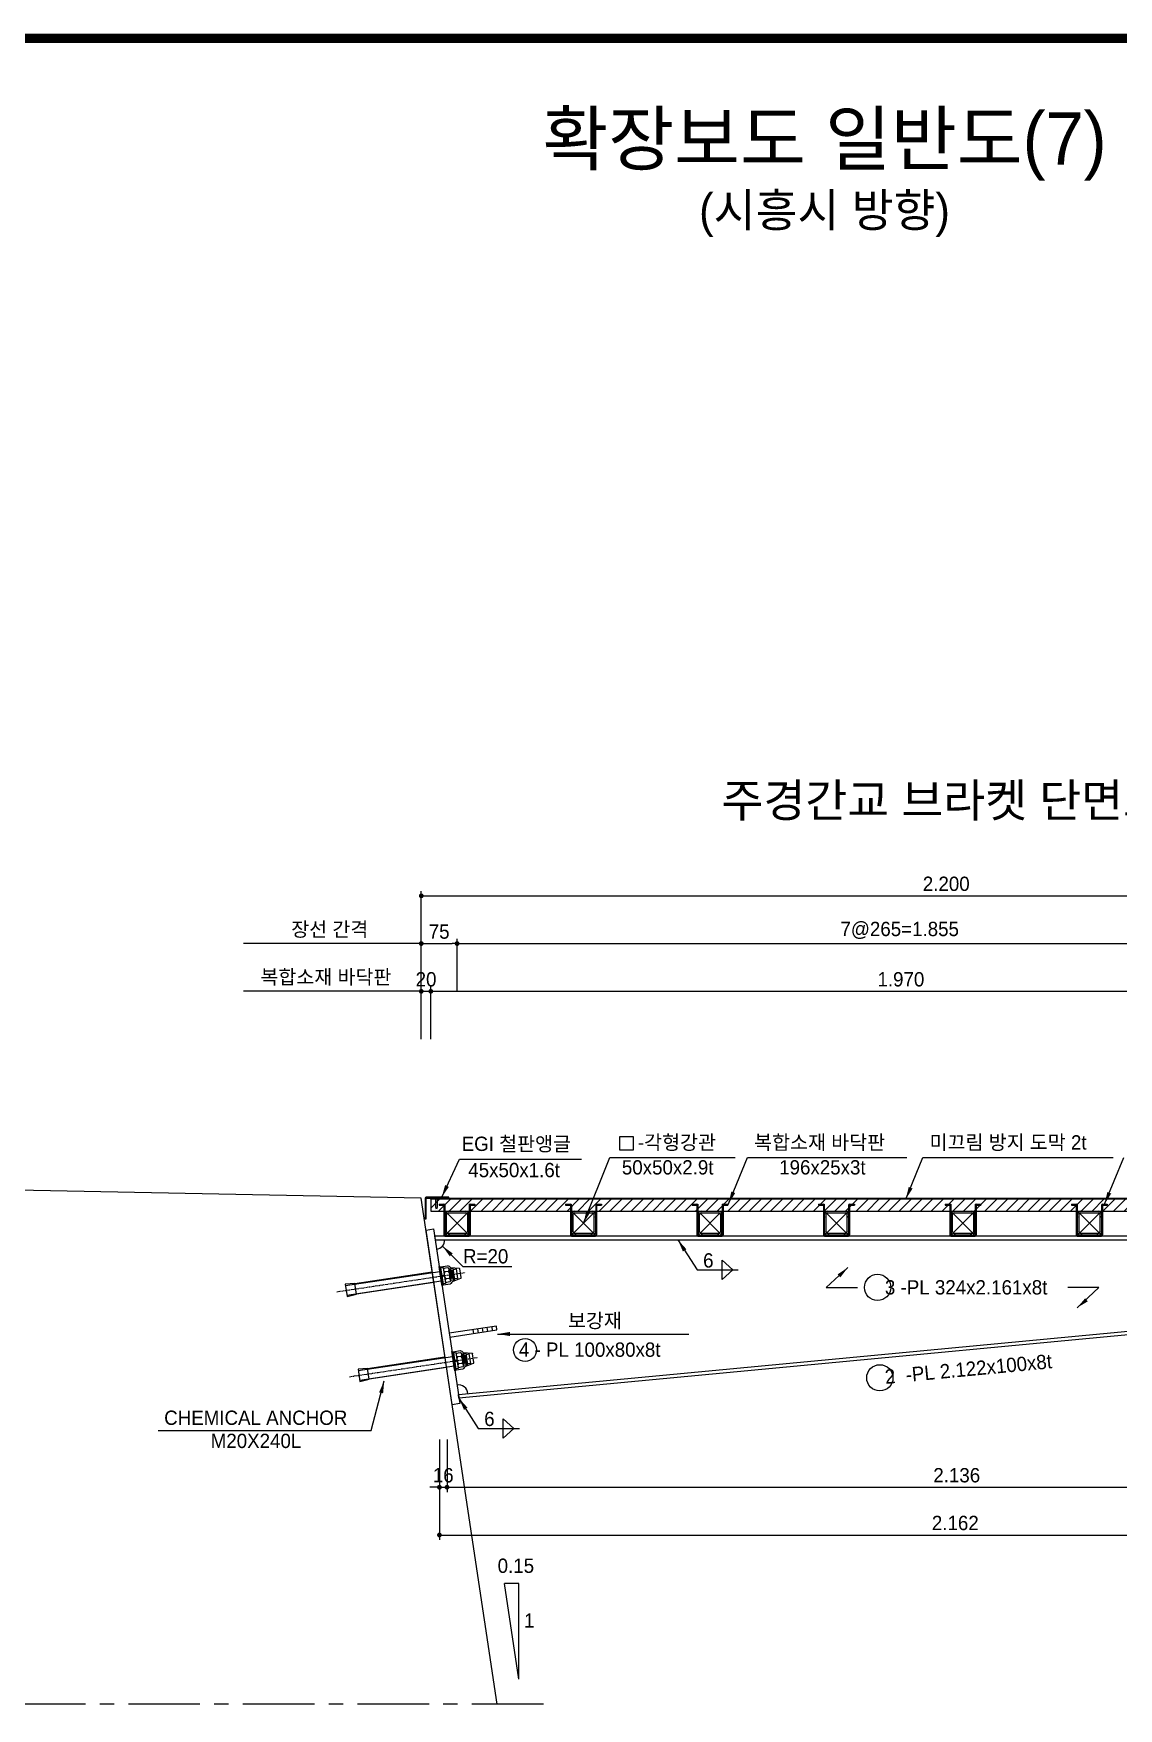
# Model space of a CAD drawing. Header units: millimetres. Extents: x 173610 to 224070, y -281283 to -269403.
# Drawn here: x 193002 to 195276, y -279042 to -275533 of the extents above; entities that cross this region are included whole.
import ezdxf
from ezdxf.enums import TextEntityAlignment as Align

# ---------------------------------------------------------------- set-up
doc = ezdxf.new("R2010")
doc.units = ezdxf.units.MM
doc.linetypes.add('CENTER', pattern=[50.8, 31.75, -6.35, 6.35, -6.35])
doc.linetypes.add('CENTERX2', pattern=[4, 2.5, -0.5, 0.5, -0.5])
for name, color, linetype in [('1', 1, 'Continuous'), ('a3', 7, 'Continuous'), ('CEN01', 1, 'CENTER'), ('Center 01', 1, 'CENTER'), ("con'c", 3, 'Continuous'), ('CS-DIML', 1, 'Continuous'), ('CX-BORD', 3, 'Continuous'), ('CX-BORD-LIN1', 4, 'Continuous'), ('CX-BORD-TEX1', 7, 'Continuous'), ('CX-BORD-TEX2', 6, 'Continuous'), ('CX-BORD-TEX3', 4, 'Continuous'), ('CZ-TEX1', 6, 'Continuous'), ('DIM01', 1, 'Continuous'), ('DIMENSION', 1, 'Continuous'), ('DIML', 1, 'Continuous'), ('LD', 1, 'Continuous'), ('TEXT02', 6, 'Continuous'), ('THIN', 3, 'Continuous'), ('난간기초', 4, 'Continuous'), ('합성목재', 52, 'Continuous')]:
    doc.layers.add(name, color=color, linetype=linetype)
doc.styles.add('MLTMHTXT', font='Dotum_1.TTF')
doc.styles.add('TB_BTXT', font='H2GTRE_1.TTF')
doc.styles.add('TB_TEXT', font='')
doc.styles.add('TEXT', font='Dotum_1.TTF')
doc.styles.get('TB_TEXT').set_extended_font_data('DotumChe')
doc.dimstyles.new('사본 일반도면_0100', dxfattribs={"dimtxt": 600, "dimasz": 200, "dimexe": 200, "dimexo": 0, "dimgap": 100, "dimtad": 1, "dimdec": 0, "dimlfac": 0.5, "dimzin": 0, "dimdsep": 46, "dimlunit": 6, "dimtxsty": 'TEXT', "dimblk": 'DOT', "dimcen": 0.09, "dimclrd": 1, "dimclre": 1, "dimclrt": 7, "dimadec": 8, "dimazin": 0, "dimtfac": 1, "dimtdec": 0, "dimtix": 1, "dimtmove": 2, "dimatfit": 3, "dimldrblk": 'DOT', "dimfxl": 200, "dimfrac": 2, "dimtolj": 1, "dimtzin": 0, "dimarcsym": 0})

# ---------------------------------------------------------------- blocks, each defined once
blk = doc.blocks.new('CXBLKA1')
at = {"layer": 'CX-BORD-LIN1', "const_width": 2}
blk.add_lwpolyline([(821, 20), (25, 20), (25, 574), (821, 574)], close=True, dxfattribs=at)
at = {"layer": 'CX-BORD-TEX1', "style": 'TB_BTXT'}
blk.add_attdef('UD_TITLE', text='', height=10, dxfattribs=at).set_placement((423, 553), align=Align.MIDDLE_CENTER)
at = {"layer": 'CX-BORD-TEX1', "style": 'MLTMHTXT', "width": 0.8, "flags": 4}
blk.add_attdef('EI_NAME', (69.69, 43.65), '', height=6, dxfattribs=at)
at = {"layer": 'CX-BORD-TEX1', "style": 'TB_BTXT', "flags": 4}
blk.add_attdef('CI_NAME', text='', height=5, dxfattribs=at).set_placement((85, 28), align=Align.MIDDLE_CENTER)
at = {"layer": 'CX-BORD-TEX2', "style": 'TB_BTXT'}
blk.add_attdef('PI_CNAME', text='', height=5, dxfattribs=at).set_placement((40, 552), align=Align.BOTTOM_LEFT)
blk.add_attdef('UD_SUBTITLE', text='', height=7, dxfattribs=at).set_placement((423, 538), align=Align.MIDDLE_CENTER)
at = {"layer": 'CX-BORD-TEX3', "style": 'TB_BTXT'}
blk.add_attdef('UD_CDNAME', text='', height=4, dxfattribs=at).set_placement((42, 544), align=Align.BOTTOM_LEFT)
at = {"layer": 'CX-BORD-TEX3', "style": 'TB_TEXT'}
for tag, height, p in [('DC_RNUM4', 3, (320, 52)), ('DC_RDATE4', 3.5, (353, 52.5)), ('DC_RAPP4', 3.5, (510, 52.5)), ('DC_RCHK4', 3.5, (550, 52.5)), ('DC_RDGN4', 3.5, (590, 52.5)), ('PI_TITLE', 4.5, (243, 50)), ('UD_CDIST', 4.5, (676, 50)), ('DC_RNUM3', 3, (320, 45)), ('DC_RDATE3', 3.5, (353, 45.4)), ('DC_RAPP3', 3.5, (510, 45.4)), ('DC_RCHK3', 3.5, (550, 45.4)), ('DC_RDGN3', 3.5, (590, 45.4)), ('FI_NAME', 4.5, (781, 44.87)), ('PI_CDNAME', 4.5, (243, 38)), ('DC_RNUM2', 3, (320, 38)), ('DC_RDATE2', 3.5, (353, 38.5)), ('DC_RAPP2', 3.5, (510, 38.5)), ('DC_RCHK2', 3.5, (550, 38.5)), ('DC_RDGN2', 3.5, (590, 38.5)), ('DA_HSCALE', 4.5, (658.5, 38)), ('DA_VSCALE', 4.5, (693, 38)), ('DI_TITLE', 4.5, (781, 37.87)), ('DC_RNUM1', 3, (320, 31)), ('DC_RDATE1', 3.5, (353, 31.5)), ('DC_RAPP1', 3.5, (510, 31.5)), ('DC_RCHK1', 3.5, (550, 31.5)), ('DC_RDGN1', 3.5, (590, 31.5)), ('DI_SUBTITLE', 3.5, (781, 30.87)), ('PA_CCLASS', 4.5, (204, 26.5)), ('PI_STAGE', 4.5, (283, 26.5)), ('DI_DRWNO', 4.5, (676, 26.5))]:
    blk.add_attdef(tag, text='', height=height, dxfattribs=at).set_placement(p, align=Align.MIDDLE_CENTER)
for tag, p in [('DC_RDES4', (377, 52.5)), ('DC_RDES3', (377, 45.4)), ('DC_RDES2', (377, 38.5)), ('DC_RDES1', (377, 31.5))]:
    blk.add_attdef(tag, text='', height=3.5, dxfattribs=at).set_placement(p, align=Align.MIDDLE_LEFT)
at = {"layer": 'CX-BORD-TEX3', "style": 'TB_TEXT', "flags": 1}
for tag, p in [('PI_ID', (24, 16)), ('PI_CCODE', (31, 16)), ('PA_DSDATE', (47, 16)), ('PA_DEDATE', (64, 16)), ('PA_CSDATE', (81, 16)), ('PA_CEDATE', (98, 16)), ('PA_CFDATE', (114, 16)), ('EI_ENAME', (132, 16)), ('EI_DEPT', (146, 16)), ('EI_PERSON', (158, 16)), ('EI_EMAIL', (174, 16)), ('CI_CATEG', (189, 16)), ('CI_ROLE', (204, 16)), ('CI_ONAME', (216, 16)), ('CI_ADDR', (232, 16)), ('CI_TEL', (246, 16)), ('CI_FAX', (257, 16)), ('CI_HPADDR', (270, 16)), ('CI_CODE', (287, 16)), ('CI_DEPT', (300, 16)), ('CI_PERSON', (312, 16)), ('CI_EMAIL', (329, 16)), ('CI_PROLE', (342, 16)), ('DI_MANCODE', (357, 16)), ('DI_CATEG', (377, 16)), ('DI_LDATE', (392, 16)), ('DI_PCLASS', (407, 16)), ('DI_MMCLASS', (424, 16)), ('DI_MSCLASS', (443, 16)), ('DI_ECLASS', (462, 16)), ('DI_FNAME', (478, 16)), ('DC_ONAME', (493, 16)), ('DC_NNAME', (510, 16)), ('FI_CODE', (529, 16)), ('FI_CLASS', (545, 16)), ('FI_ICODE1', (563, 16)), ('FI_ICODE2', (581, 16)), ('------------', (597, 16))]:
    blk.add_attdef(tag, p, '', height=2, dxfattribs=at)
blk = doc.blocks.new('_Dot')
at = {"layer": 'DIML', "color": 140, "linetype": 'Continuous'}
blk.add_line((0, 0), (-1, 0), dxfattribs=at)
at = {"layer": 'DIML', "color": 140, "linetype": 'Continuous', "const_width": 0.5}
blk.add_lwpolyline([(-0.25, 0, 1), (0.25, 0, 1)], format="xyb", close=True, dxfattribs=at)
blk = doc.blocks.new('*D139')
at = {"layer": 'CS-DIML', "color": 140, "lineweight": -2}
for p, q in [((193852.7, -278478.1), (193852.7, -278588.1)), ((193868.7, -278478.1), (193868.7, -278588.1)), ((193842.7, -278578.1), (193832.7, -278578.1)), ((193852.7, -278578.1), (193868.7, -278578.1)), ((193878.7, -278578.1), (193888.7, -278578.1))]:
    blk.add_line(p, q, dxfattribs=at)
at = {"layer": 'Defpoints', "color": 0}
for p in [(193852.7, -278478.1), (193868.7, -278478.1), (193868.7, -278578.1)]:
    blk.add_point(p, dxfattribs=at)
at = {"layer": 'CS-DIML', "color": 140, "lineweight": -2, "xscale": 10, "yscale": 10, "zscale": 10}
blk.add_blockref('_Dot', (193852.7, -278578.1), dxfattribs=at)
at = {"layer": 'CS-DIML', "color": 140, "lineweight": -2, "xscale": 10, "yscale": 10, "zscale": 10, "rotation": 180}
blk.add_blockref('_Dot', (193868.7, -278578.1), dxfattribs=at)
at = {"layer": 'CS-DIML', "color": 140, "insert": (193860.7, -278553.1), "char_height": 30, "attachment_point": 5, "style": 'TEXT'}
blk.add_mtext('\\A1;16', dxfattribs=at)
blk = doc.blocks.new('*D140')
at = {"layer": 'CS-DIML', "color": 140, "lineweight": -2}
for p, q in [((193868.7, -278478.1), (193868.7, -278588.1)), ((196004.7, -278478.1), (196004.7, -278588.1)), ((193878.7, -278578.1), (195994.7, -278578.1))]:
    blk.add_line(p, q, dxfattribs=at)
at = {"layer": 'Defpoints', "color": 0}
for p in [(193868.7, -278478.1), (196004.7, -278478.1), (196004.7, -278578.1)]:
    blk.add_point(p, dxfattribs=at)
at = {"layer": 'CS-DIML', "color": 140, "lineweight": -2, "xscale": 10, "yscale": 10, "zscale": 10, "rotation": 180}
blk.add_blockref('_Dot', (193868.7, -278578.1), dxfattribs=at)
at = {"layer": 'CS-DIML', "color": 140, "lineweight": -2, "xscale": 10, "yscale": 10, "zscale": 10}
blk.add_blockref('_Dot', (196004.7, -278578.1), dxfattribs=at)
at = {"layer": 'CS-DIML', "color": 140, "insert": (194936.7, -278553.1), "char_height": 30, "attachment_point": 5, "style": 'TEXT'}
blk.add_mtext('\\A1;2.136', dxfattribs=at)
blk = doc.blocks.new('*D142')
at = {"layer": 'CS-DIML', "color": 140, "lineweight": -2}
for p, q in [((196014.7, -278478.1), (196014.7, -278688.1)), ((193852.7, -278578.1), (193852.7, -278688.1)), ((193862.7, -278678.1), (196004.7, -278678.1))]:
    blk.add_line(p, q, dxfattribs=at)
at = {"layer": 'Defpoints', "color": 0}
for p in [(196014.7, -278478.1), (193852.7, -278578.1), (196014.7, -278678.1)]:
    blk.add_point(p, dxfattribs=at)
at = {"layer": 'CS-DIML', "color": 140, "lineweight": -2, "xscale": 10, "yscale": 10, "zscale": 10, "rotation": 180}
blk.add_blockref('_Dot', (193852.7, -278678.1), dxfattribs=at)
at = {"layer": 'CS-DIML', "color": 140, "lineweight": -2, "xscale": 10, "yscale": 10, "zscale": 10}
blk.add_blockref('_Dot', (196014.7, -278678.1), dxfattribs=at)
at = {"layer": 'CS-DIML', "color": 140, "insert": (194933.7, -278653.1), "char_height": 30, "attachment_point": 5, "style": 'TEXT'}
blk.add_mtext('\\A1;2.162', dxfattribs=at)
blk = doc.blocks.new('*D143')
at = {"layer": 'CS-DIML', "color": 140, "lineweight": -2}
for p, q in [((193814.7, -277439.3), (193814.7, -277329.3)), ((193824.7, -277339.3), (196004.7, -277339.3)), ((196014.7, -277439.3), (196014.7, -277329.3))]:
    blk.add_line(p, q, dxfattribs=at)
at = {"layer": 'Defpoints', "color": 0}
for p in [(196014.7, -277339.3), (193814.7, -277439.3), (196014.7, -277439.3)]:
    blk.add_point(p, dxfattribs=at)
at = {"layer": 'CS-DIML', "color": 140, "lineweight": -2, "xscale": 10, "yscale": 10, "zscale": 10, "rotation": 180}
blk.add_blockref('_Dot', (193814.7, -277339.3), dxfattribs=at)
at = {"layer": 'CS-DIML', "color": 140, "lineweight": -2, "xscale": 10, "yscale": 10, "zscale": 10}
blk.add_blockref('_Dot', (196014.7, -277339.3), dxfattribs=at)
at = {"layer": 'CS-DIML', "color": 140, "insert": (194914.7, -277314.3), "char_height": 30, "attachment_point": 5, "style": 'TEXT'}
blk.add_mtext('\\A1;2.200', dxfattribs=at)
blk = doc.blocks.new('*D145')
at = {"layer": 'CS-DIML', "color": 140, "lineweight": -2}
for p, q in [((193834.7, -277639.3), (193834.7, -277529.3)), ((193844.7, -277539.3), (195794.7, -277539.3)), ((195804.7, -277639.3), (195804.7, -277529.3))]:
    blk.add_line(p, q, dxfattribs=at)
at = {"layer": 'Defpoints', "color": 0}
for p in [(195804.7, -277539.3), (193834.7, -277639.3), (195804.7, -277639.3)]:
    blk.add_point(p, dxfattribs=at)
at = {"layer": 'CS-DIML', "color": 140, "lineweight": -2, "xscale": 10, "yscale": 10, "zscale": 10, "rotation": 180}
blk.add_blockref('_Dot', (193834.7, -277539.3), dxfattribs=at)
at = {"layer": 'CS-DIML', "color": 140, "lineweight": -2, "xscale": 10, "yscale": 10, "zscale": 10}
blk.add_blockref('_Dot', (195804.7, -277539.3), dxfattribs=at)
at = {"layer": 'CS-DIML', "color": 140, "insert": (194819.7, -277514.3), "char_height": 30, "attachment_point": 5, "style": 'TEXT'}
blk.add_mtext('\\A1;1.970', dxfattribs=at)
blk = doc.blocks.new('*D146')
at = {"layer": 'CS-DIML', "color": 140, "lineweight": -2}
for p, q in [((193804.7, -277539.3), (193794.7, -277539.3)), ((193814.7, -277639.3), (193814.7, -277529.3)), ((193814.7, -277539.3), (193834.7, -277539.3)), ((193834.7, -277639.3), (193834.7, -277529.3)), ((193844.7, -277539.3), (193854.7, -277539.3))]:
    blk.add_line(p, q, dxfattribs=at)
at = {"layer": 'Defpoints', "color": 0}
for p in [(193834.7, -277539.3), (193814.7, -277639.3), (193834.7, -277639.3)]:
    blk.add_point(p, dxfattribs=at)
at = {"layer": 'CS-DIML', "color": 140, "lineweight": -2, "xscale": 10, "yscale": 10, "zscale": 10}
blk.add_blockref('_Dot', (193814.7, -277539.3), dxfattribs=at)
at = {"layer": 'CS-DIML', "color": 140, "lineweight": -2, "xscale": 10, "yscale": 10, "zscale": 10, "rotation": 180}
blk.add_blockref('_Dot', (193834.7, -277539.3), dxfattribs=at)
at = {"layer": 'CS-DIML', "color": 140, "insert": (193824.7, -277514.3), "char_height": 30, "attachment_point": 5, "style": 'TEXT'}
blk.add_mtext('\\A1;20', dxfattribs=at)
blk = doc.blocks.new('sfg st254')
at = {"linetype": 'Continuous'}
for p, q in [((318938.5, -238533), (318938.5, -238495.8)), ((318941.7, -238533), (318941.7, -238495.8)), ((318984.4, -238493.5), (318942.6, -238535.3)), ((318942.6, -238493.5), (318984.4, -238535.3)), ((318944.9, -238489.4), (318982.1, -238489.4)), ((318944.9, -238492.6), (318982.1, -238492.6)), ((318985.3, -238495.8), (318985.3, -238533)), ((318988.5, -238495.8), (318988.5, -238533)), ((318982.1, -238536.2), (318944.9, -238536.2)), ((318982.1, -238539.4), (318944.9, -238539.4))]:
    blk.add_line(p, q, dxfattribs=at)
for centre, radius, start, end in [((318944.9, -238495.8), 6.4, 90, 180), ((318944.9, -238495.8), 3.2, 90, 180), ((318982.1, -238495.8), 6.4, 360, 90), ((318982.1, -238495.8), 3.2, 0, 90), ((318944.9, -238533), 6.4, 180, 270), ((318944.9, -238533), 3.2, 180, 270), ((318982.1, -238533), 6.4, 270, 0), ((318982.1, -238533), 3.2, 270, 360)]:
    blk.add_arc(centre, radius, start, end, dxfattribs=at)
blk = doc.blocks.new('*D148')
at = {"layer": 'CS-DIML', "color": 140, "lineweight": -2}
for p, q in [((193814.7, -277539.3), (193814.7, -277429.3)), ((193824.7, -277439.3), (193879.7, -277439.3)), ((193889.7, -277539.3), (193889.7, -277429.3))]:
    blk.add_line(p, q, dxfattribs=at)
at = {"layer": 'Defpoints', "color": 0}
for p in [(193889.7, -277439.3), (193814.7, -277539.3), (193889.7, -277539.3)]:
    blk.add_point(p, dxfattribs=at)
at = {"layer": 'CS-DIML', "color": 140, "lineweight": -2, "xscale": 10, "yscale": 10, "zscale": 10, "rotation": 180}
blk.add_blockref('_Dot', (193814.7, -277439.3), dxfattribs=at)
at = {"layer": 'CS-DIML', "color": 140, "lineweight": -2, "xscale": 10, "yscale": 10, "zscale": 10}
blk.add_blockref('_Dot', (193889.7, -277439.3), dxfattribs=at)
at = {"layer": 'CS-DIML', "color": 140, "insert": (193852.2, -277414.3), "char_height": 30, "attachment_point": 5, "style": 'TEXT'}
blk.add_mtext('\\A1;75', dxfattribs=at)
blk = doc.blocks.new('*D150')
at = {"layer": 'CS-DIML', "color": 140, "lineweight": -2}
for p, q in [((193889.7, -277539.3), (193889.7, -277429.3)), ((193899.7, -277439.3), (195734.7, -277439.3)), ((195744.7, -277539.3), (195744.7, -277429.3))]:
    blk.add_line(p, q, dxfattribs=at)
at = {"layer": 'Defpoints', "color": 0}
for p in [(195744.7, -277439.3), (193889.7, -277539.3), (195744.7, -277539.3)]:
    blk.add_point(p, dxfattribs=at)
at = {"layer": 'CS-DIML', "color": 140, "lineweight": -2, "xscale": 10, "yscale": 10, "zscale": 10, "rotation": 180}
blk.add_blockref('_Dot', (193889.7, -277439.3), dxfattribs=at)
at = {"layer": 'CS-DIML', "color": 140, "lineweight": -2, "xscale": 10, "yscale": 10, "zscale": 10}
blk.add_blockref('_Dot', (195744.7, -277439.3), dxfattribs=at)
at = {"layer": 'CS-DIML', "color": 140, "insert": (194817.2, -277411.7), "char_height": 30, "attachment_point": 5, "style": 'TEXT'}
blk.add_mtext('\\A1;7@265=1.855', dxfattribs=at)
blk = doc.blocks.new('고정')
at = {"color": 7, "ltscale": 0.5}
for p, q in [((-37.5, 64.5), (-25.7, 64.5)), ((-37.5, 64.5), (-37.5, 62.5)), ((-37.5, 62.5), (-25.7, 62.5)), ((-27.5, 62.5), (-27.5, 36.9)), ((-27.5, 48.5), (-25.5, 48.5)), ((-27.5, 36.9), (-27.5, 0.5)), ((-25.7, 64.5), (-25.7, 62.5)), ((-25.5, 62.5), (-25.5, 36.9)), ((-25.5, 36.9), (-25.5, 0)), ((25.5, 62.5), (25.5, 36.9)), ((25.5, 48.5), (27.5, 48.5)), ((25.5, 36.9), (25.5, 0)), ((25.7, 64.5), (37.5, 64.5)), ((25.7, 64.5), (25.7, 62.5)), ((25.7, 62.5), (37.5, 62.5)), ((27.5, 62.5), (27.5, 36.9)), ((27.5, 62.5), (27.5, 36.9)), ((27.5, 36.9), (27.5, 5)), ((27.5, 36.9), (27.5, 0.5)), ((37.5, 64.5), (37.5, 62.5)), ((-25.5, 0), (25.5, 0)), ((-25, -2), (25, -2))]:
    blk.add_line(p, q, dxfattribs=at)
for centre, radius, start, end in [((-27.5, 62.5), 2, 0, 90), ((27.5, 62.5), 2, 90, 180), ((-25, 0.5), 2.5, 180, 270), ((25, 0.5), 2.5, 270, 0)]:
    blk.add_arc(centre, radius, start, end, dxfattribs=at)
at = {"color": 7}
for centre, start, end in [((-26.125, 38.1), 292.619865, 67.380135), ((26.125, 38.1), 112.619865, 247.380135), ((-17, -0.125), 4.411726, 175.588274), ((17, -0.125), 4.411726, 175.588274)]:
    blk.add_arc(centre, 1.625, start, end, dxfattribs=at)
blk = doc.blocks.new('fgnjs')
for points in [[(-112493, -239562), (-112593, -239555), (-112593, -239685), (-112493, -239677), (-112493, -239562), (-111673, -239562)], [(-112593, -239570), (-111593, -239570)], [(-111505, -239545), (-111555, -239545)], [(-111505, -239583), (-111544, -239583)], [(-111495, -239677), (-111466, -239677), (-111466, -239578), (-111463, -239578), (-111463, -239677), (-111450, -239677), (-111450, -239562), (-111478, -239562), (-111478, -239662), (-111481, -239662), (-111481, -239562), (-111495, -239562)], [(-111495, -239564), (-111495, -239676)], [(-111450, -239570), (-111420, -239570), (-111420, -239670), (-111450, -239670)], [(-112593, -239670), (-111593, -239670)], [(-111673, -239677), (-112493, -239677)], [(-111505, -239695), (-111555, -239695)], [(-111505, -239657), (-111544, -239657)], [(-111495, -239657), (-111495, -239666)]]:
    blk.add_lwpolyline(points)
blk.add_lwpolyline([(-111593, -239533), (-111580, -239533), (-111580, -239707), (-111593, -239707)], close=True)
at = {"color": 7, "linetype": 'Continuous'}
blk.add_lwpolyline([(-111555, -239535), (-111555, -239704), (-111580, -239704), (-111580, -239535)], close=True, dxfattribs=at)
for points in [[(-111580, -239615), (-111555, -239611)], [(-111555, -239625), (-111580, -239629)]]:
    blk.add_lwpolyline(points, dxfattribs=at)
for points in [[(-111544, -239545, 0.556879), (-111544, -239583)], [(-111544, -239583, 0.281951), (-111544, -239657)], [(-111505, -239583, 0.556879), (-111505, -239545)], [(-111505, -239657, 0.281951), (-111505, -239583)], [(-111544, -239657, 0.556879), (-111544, -239695)], [(-111505, -239695, 0.556879), (-111505, -239657)]]:
    blk.add_lwpolyline(points, format="xyb")
at = {"layer": 'Center 01', "linetype": 'CENTER'}
blk.add_lwpolyline([(-112693, -239620), (-111333, -239620)], dxfattribs=at)
at = {"layer": 'LD', "color": 0}
for points in [[(-111507, -239718), (-111579, -239718), (-111593, -239723), (-111593, -239620), (-111593, -239517), (-111579, -239522), (-111507, -239522)], [(-111478, -239545), (-111387, -239566)], [(-111383, -239665), (-111383, -239620), (-111383, -239575)], [(-111478, -239695), (-111387, -239674)]]:
    blk.add_lwpolyline(points, dxfattribs=at)
at = {"layer": 'LD', "color": 0, "extrusion": (0, 0, -1)}
for centre, major_axis, start_param, end_param in [((-111529, -239579), (-43.6, 43.6), 1.149264, 1.764347), ((-111393, -239574), (-7.3, 7.3), 1.3851, 2.388119)]:
    blk.add_ellipse(centre, major_axis=major_axis, ratio=1, start_param=start_param, end_param=end_param, dxfattribs=at)
at = {"layer": 'LD', "color": 0}
for centre, major_axis, start_param, end_param in [((-111529, -239660), (43.6, 43.6), 4.290856, 4.90594), ((-111393, -239666), (7.3, 7.3), 4.526693, 5.529711)]:
    blk.add_ellipse(centre, major_axis=major_axis, ratio=1, start_param=start_param, end_param=end_param, dxfattribs=at)

msp = doc.modelspace()

# ---------------------------------------------------------------- hatches: boundary and pattern name
h = msp.add_hatch()
h.set_pattern_fill('ANSI31', color=25, scale=5, style=0)
h.set_pattern_definition([(45, (250938.02, -112520.781), (-11.2253202, 11.2253202), [])])
h.paths.add_polyline_path([(195804.6971, -277999.8042), (195804.6971, -277974.8042), (193834.6971, -277974.8042), (193834.6971, -277999.8042)])

# ---------------------------------------------------------------- linework, layer by layer
at = {"color": 25}
msp.add_lwpolyline([(195804.6971, -277972.8042), (195804.6971, -277974.8042), (193834.6971, -277974.8042), (193834.6971, -277972.8042)], close=True, dxfattribs=at)
msp.add_lwpolyline([(195804.6971, -277999.8042), (195804.6971, -277974.8042), (193834.6971, -277974.8042), (193834.6971, -277999.8042), (195804.6971, -277999.8042)], dxfattribs=at)
at = {"layer": '1'}
for p, q in [((194018.8555, -278779.9341), (193988.8802, -278779.9341)), ((194018.8555, -278979.769), (193988.8802, -278779.9341)), ((194018.8555, -278979.769), (194018.8555, -278779.9341))]:
    msp.add_line(p, q, dxfattribs=at)
at = {"layer": 'CEN01', "color": 1, "linetype": 'CENTERX2', "ltscale": 60}
msp.add_line((194070.9017, -279032.4353), (192931.285, -279032.4353), dxfattribs=at)
at = {"layer": "con'c"}
for p, q in [((193814.6971, -277972.8042), (192931.285, -277955.136)), ((193973.6418, -279032.4353), (193814.6971, -277972.8042))]:
    msp.add_line(p, q, dxfattribs=at)
at = {"layer": 'CS-DIML', "color": 140}
for p, q in [((193814.6971, -277439.2705), (193441.9309, -277439.2705)), ((193814.6971, -277539.2705), (193442.0808, -277539.2705))]:
    msp.add_line(p, q, dxfattribs=at)
at = {"layer": 'DIM01'}
for p, q in [((193857.4817, -277970.8042), (193894.8057, -277890.6785)), ((193894.8057, -277890.6785), (194150.4147, -277890.6785)), ((194154.6971, -278024.8042), (194209.8169, -277887.6785)), ((194209.8169, -277887.6785), (194472.7715, -277887.6785)), ((194458.4049, -277984.4041), (194498.3789, -277887.6785)), ((194498.3789, -277887.6785), (194832.0839, -277887.6785)), ((194829.9841, -277974.8042), (194865.9907, -277887.6785)), ((194865.9907, -277887.6785), (195264.6957, -277887.6785)), ((195246.2971, -277985.3042), (195286.6431, -277887.6785)), ((193859.0809, -278072.8553), (193901.8902, -278115.6675)), ((193901.8902, -278115.6675), (194004.209, -278115.6675)), ((194708.7523, -278117.8783), (194663.2491, -278159.9178)), ((194663.2491, -278159.9178), (194728.4368, -278159.9178)), ((195234.3945, -278159.9178), (195169.2069, -278159.9178)), ((195188.8913, -278201.9572), (195234.3945, -278159.9178)), ((193974.6404, -278257.1074), (194375.2262, -278257.1074)), ((193709.847, -278459.3272), (193737.1456, -278354.9235)), ((193263.1951, -278459.3272), (193709.847, -278459.3272))]:
    msp.add_line(p, q, dxfattribs=at)
at = {"layer": 'DIM01', "extrusion": (0, 0, -1)}
for p, q in [((194352.4527, -278059.8042), (194392.9642, -278122.8674)), ((194392.9642, -278122.8674), (194478.9812, -278122.8674)), ((193893.7086, -278391.687), (193934.237, -278454.8332)), ((193934.237, -278454.8332), (194020.254, -278454.8332))]:
    msp.add_line(p, q, dxfattribs=at)
at = {"layer": 'DIM01', "color": 7}
for p, q in [((194467.3121, -278122.8674), (194445.1173, -278102.6174)), ((194445.1173, -278143.1174), (194445.1173, -278102.6174)), ((194445.1173, -278143.1174), (194467.3121, -278122.8674)), ((194008.5849, -278454.8332), (193986.3901, -278434.5832)), ((193986.3901, -278475.0832), (193986.3901, -278434.5832)), ((193986.3901, -278475.0832), (194008.5849, -278454.8332))]:
    msp.add_line(p, q, dxfattribs=at)
at = {"layer": 'DIM01', "extrusion": (0, 0, -1)}
for points in [[(-193864.6, -277945.1618), (-193857.4817, -277970.8042), (-193872.5317, -277948.8565)], [(-194472.5493, -277961.8622), (-194458.4049, -277984.4041), (-194464.4739, -277958.4933)], [(-194844.1285, -277952.2623), (-194829.9841, -277974.8042), (-194836.053, -277948.8934)], [(-195260.4416, -277962.7623), (-195246.2971, -277985.3042), (-195252.3661, -277959.3934)], [(-194168.8416, -278002.2623), (-194154.6971, -278024.8042), (-194160.7661, -277998.8934)], [(-193874.5482, -278094.511), (-193859.0809, -278072.8553), (-193880.7356, -278088.324)], [(-194362.9495, -278084.2587), (-194352.4527, -278059.8042), (-194370.3132, -278079.5324)], [(-194000.8904, -278261.4824), (-193974.6404, -278257.1074), (-194000.8904, -278252.7324)], [(-193726.2744, -278379.2088), (-193737.1475, -278354.9193), (-193734.7398, -278381.4223)], [(-193904.2053, -278416.1415), (-193893.7086, -278391.687), (-193911.5691, -278411.4152)]]:
    msp.add_solid(points, dxfattribs=at)
at = {"layer": 'DIM01'}
for points in [[(194686.9567, -278132.1801), (194708.7523, -278117.8783), (194692.7732, -278138.4759)], [(195211.372, -278188.7584), (195188.8913, -278201.9572), (195205.8761, -278182.1808)]]:
    msp.add_solid(points, dxfattribs=at)
at = {"layer": 'DIMENSION'}
for points in [[(193932.6204, -278246.6247), (193933.8072, -278254.5362)], [(193942.5098, -278245.1413), (193943.6965, -278253.0528)], [(193952.3992, -278243.6579), (193953.5859, -278251.5693)], [(193962.2885, -278242.1745), (193963.4753, -278250.0859)]]:
    msp.add_lwpolyline(points, dxfattribs=at)
at = {"layer": 'TEXT02', "color": 7}
msp.add_lwpolyline([(194259.2317, -277843.9969), (194230.2356, -277843.9969), (194230.2356, -277871.2215), (194259.2317, -277871.2215)], close=True, dxfattribs=at)
for centre, radius in [((194770.8792, -278159.5016), 27.5), ((194032.1642, -278290.5236), 24), ((194775.5766, -278348.8249), 27.5)]:
    msp.add_circle(centre, radius, dxfattribs=at)
at = {"layer": 'THIN'}
msp.add_lwpolyline([(193973.3646, -278248.6025), (193972.1779, -278240.691), (193873.2843, -278255.5251), (193874.471, -278263.4366)], close=True, dxfattribs=at)
msp.add_lwpolyline([(193922.7311, -278248.1081), (193923.9178, -278256.0196)], dxfattribs=at)
at = {"layer": '난간기초'}
for points in [[(193840.501, -278036.9702), (193895.387, -278402.8766), (193879.564, -278405.2501), (193824.6781, -278039.3436)], [(196004.6971, -278051.8042), (193842.7261, -278051.8042), (193843.9261, -278059.8042), (196004.6971, -278059.8042)]]:
    msp.add_lwpolyline(points, close=True, dxfattribs=at)
msp.add_lwpolyline([(196004.6971, -278191.838), (196004.6971, -278183.8042), (196004.6971, -278191.84), (193893.7086, -278391.687), (193892.5201, -278383.7637), (196004.6971, -278183.8042)], dxfattribs=at)
for centre, start, end in [((193843.9261, -278059.8042), 278.5307656, 0), ((193892.5201, -278383.7637), 5.4080663, 98.5307656)]:
    msp.add_arc(centre, 20, start, end, dxfattribs=at)
at = {"layer": '합성목재', "color": 0}
for p, q in [((193843.4971, -277970.8042), (193843.4971, -277970.5909)), ((193843.4971, -277970.5909), (193846.3771, -277970.5909)), ((193845.0971, -277972.4042), (193843.4971, -277970.8042)), ((193846.3771, -277970.8042), (193843.4971, -277970.8042)), ((193848.2971, -277970.5909), (193845.0971, -277970.5909)), ((193845.0971, -277991.5815), (193845.0971, -277970.5909)), ((193846.3771, -277970.5909), (193846.3771, -277971.3375)), ((193846.3771, -277971.3375), (193847.0171, -277971.3375)), ((193847.0171, -277971.3375), (193847.0171, -277970.5909)), ((193847.0171, -277970.5909), (193849.8971, -277970.5909)), ((193849.8971, -277970.8042), (193847.0171, -277970.8042)), ((193848.2971, -277970.5909), (193848.2971, -277991.5815)), ((193849.8971, -277970.8042), (193848.2971, -277972.4042)), ((193849.8971, -277970.5909), (193849.8971, -277970.8042)), ((193846.6971, -277995.4442), (193845.0971, -277991.5815)), ((193848.2971, -277991.5815), (193846.6971, -277995.4442))]:
    msp.add_line(p, q, dxfattribs=at)
msp.add_lwpolyline([(193872.6971, -277972.8042), (193872.6971, -277970.8042), (193824.6971, -277970.8042, 0.414213562), (193822.6971, -277972.8042), (193822.6971, -278015.8042), (193824.6971, -278015.8042), (193824.6971, -277972.8042), (193872.6971, -277972.8042)], format="xyb", dxfattribs=at)

# ---------------------------------------------------------------- block references
at = {"linetype": 'Continuous'}
for p in [(-125073.803, -39510.4099), (-124808.803, -39510.4099), (-124543.803, -39510.4099), (-124278.803, -39510.4099), (-124013.803, -39510.4099), (-123748.803, -39510.4099)]:
    msp.add_blockref('sfg st254', p, dxfattribs=at)
at = {"xscale": 0.2000000000145642, "yscale": 0.2000000000145642, "zscale": 0.2000000000145642, "rotation": 8.530765605825438}
for p in [(208817.8603, -227431.3445), (208844.5616, -227609.353)]:
    msp.add_blockref('fgnjs', p, dxfattribs=at)
at = {"layer": 'a3'}
for p in [(193889.6971, -278049.8042), (194154.6971, -278049.8042), (194419.6971, -278049.8042), (194684.6971, -278049.8042), (194949.6971, -278049.8042), (195214.6971, -278049.8042)]:
    msp.add_blockref('고정', p, dxfattribs=at)
at = {"layer": 'CX-BORD'}
ref = msp.add_blockref('CXBLKA1', (190429.6593, -281283.0251), dxfattribs=dict(at, xscale=10, yscale=10, zscale=10))
ref.add_attrib('UD_TITLE', '확장보도 일반도(7)', dxfattribs={"layer": 'CX-BORD-TEX1', "height": 110, "style": 'TB_BTXT'}).set_placement((194659.6593, -275753.0251), align=Align.MIDDLE_CENTER)
ref.add_attrib('UD_SUBTITLE', '(시흥시 방향)', dxfattribs={"layer": 'CX-BORD-TEX2', "height": 70, "style": 'TB_BTXT'}).set_placement((194659.6593, -275903.0251), align=Align.MIDDLE_CENTER)

# ---------------------------------------------------------------- texts
at = {"layer": 'CZ-TEX1', "style": 'TB_BTXT'}
msp.add_text('주경간교 브라켓 단면도', height=70, dxfattribs=at).set_placement((194908.5202, -277174.2552), align=Align.CENTER)
at = {"layer": 'TEXT02', "color": 7, "style": 'TEXT'}
for s, p in [('장선 간격', (193622.9532, -277424.2705)), ('복합소재 바닥판 ', (193620.3791, -277524.2705)), ('3 -PL 324x2.161x8t', (194956.3924, -278174.3283)), ('0.15', (194012.9319, -278757.4785)), ('1', (194041.019, -278872.3011))]:
    msp.add_text(s, height=30, dxfattribs=at).set_placement(p, align=Align.CENTER)
for s, p in [('-각형강관', (194268.564, -277870.6987)), ('복합소재 바닥판 ', (194512.1952, -277870.6987)), ('미끄림 방지 도막 2t', (194879.807, -277870.6987)), ('EGI 철판앵글', (193899.3496, -277873.6987)), ('45x50x1.6t', (193913.2427, -277928.6275)), ('50x50x2.9t', (194235.0427, -277922.9815)), ('196x25x3t', (194564.6531, -277922.9815)), ('R=20', (193902.1842, -278109.2527)), ('6', (194405.2649, -278117.8902)), ('보강재', (194121.9674, -278244.0866)), ('4 - PL 100x80x8t', (194019.315, -278304.805)), ('CHEMICAL ANCHOR', (193276.002, -278447.5073)), ('6', (193946.5376, -278449.8559)), ('M20X240L', (193373.4978, -278495.9496))]:
    msp.add_text(s, height=30, dxfattribs=at).set_placement(p)
msp.add_text('2  -PL 2.122x100x8t', height=30, rotation=5.4080663, dxfattribs=at).set_placement((194962.5282, -278345.1946), align=Align.CENTER)

# ---------------------------------------------------------------- dimensions: what is measured, and where the dimension line sits
at = {"layer": 'CS-DIML', "color": 140}
for base, p1, p2, override, picture, middle in [((196014.6971, -277339.2705), (193814.6971, -277439.2705), (196014.6971, -277439.2705), {"dimscale": 0.05, "dimgap": 200, "dimdec": 3, "dimlfac": 0.001, "dimclrd": 140, "dimclre": 140, "dimclrt": 140}, '*D143', (194914.6971, -277314.2501)), ((193889.6971, -277439.2705), (193814.6971, -277539.2705), (193889.6971, -277539.2705), {"dimscale": 0.05, "dimgap": 200, "dimlfac": 1, "dimclrd": 140, "dimclre": 140, "dimclrt": 140}, '*D148', (193852.1971, -277414.2501)), ((193834.6971, -277539.2705), (193814.6971, -277639.2705), (193834.6971, -277639.2705), {"dimscale": 0.05, "dimgap": 200, "dimlfac": 1, "dimclrd": 140, "dimclre": 140, "dimclrt": 140}, '*D146', (193824.6971, -277514.2501)), ((195804.6971, -277539.2705), (193834.6971, -277639.2705), (195804.6971, -277639.2705), {"dimscale": 0.05, "dimgap": 200, "dimdec": 3, "dimlfac": 0.001, "dimclrd": 140, "dimclre": 140, "dimclrt": 140}, '*D145', (194819.6971, -277514.2501)), ((193868.6971, -278578.0709), (193852.6971, -278478.0709), (193868.6971, -278478.0709), {"dimscale": 0.05, "dimgap": 200, "dimlfac": 1, "dimclrd": 140, "dimclre": 140, "dimclrt": 140}, '*D139', (193860.6971, -278553.0505)), ((196014.6971, -278678.0709), (193852.6971, -278578.0709), (196014.6971, -278478.0709), {"dimscale": 0.05, "dimgap": 200, "dimdec": 3, "dimlfac": 0.001, "dimclrd": 140, "dimclre": 140, "dimclrt": 140}, '*D142', (194933.6971, -278653.0505)), ((196004.6971, -278578.0709), (193868.6971, -278478.0709), (196004.6971, -278478.0709), {"dimscale": 0.05, "dimgap": 200, "dimdec": 3, "dimlfac": 0.001, "dimclrd": 140, "dimclre": 140, "dimclrt": 140}, '*D140', (194936.6971, -278553.0505))]:
    dim = msp.add_linear_dim(base=base, p1=p1, p2=p2, dimstyle='사본 일반도면_0100', override=override, dxfattribs=at)
    dim.commit()
    dim.dimension.update_dxf_attribs({"geometry": picture, "text_midpoint": middle})
dim = msp.add_linear_dim(base=(195744.6971, -277439.2705), p1=(193889.6971, -277539.2705), p2=(195744.6971, -277539.2705), text='7@265=<>', dimstyle='사본 일반도면_0100', override={"dimscale": 0.05, "dimgap": 200, "dimdec": 3, "dimlfac": 0.001, "dimclrd": 140, "dimclre": 140, "dimclrt": 140}, dxfattribs=at)
dim.commit()
dim.dimension.update_dxf_attribs({"geometry": '*D150', "text_midpoint": (194817.1971, -277411.6857)})

doc.saveas('drawing.dxf')
